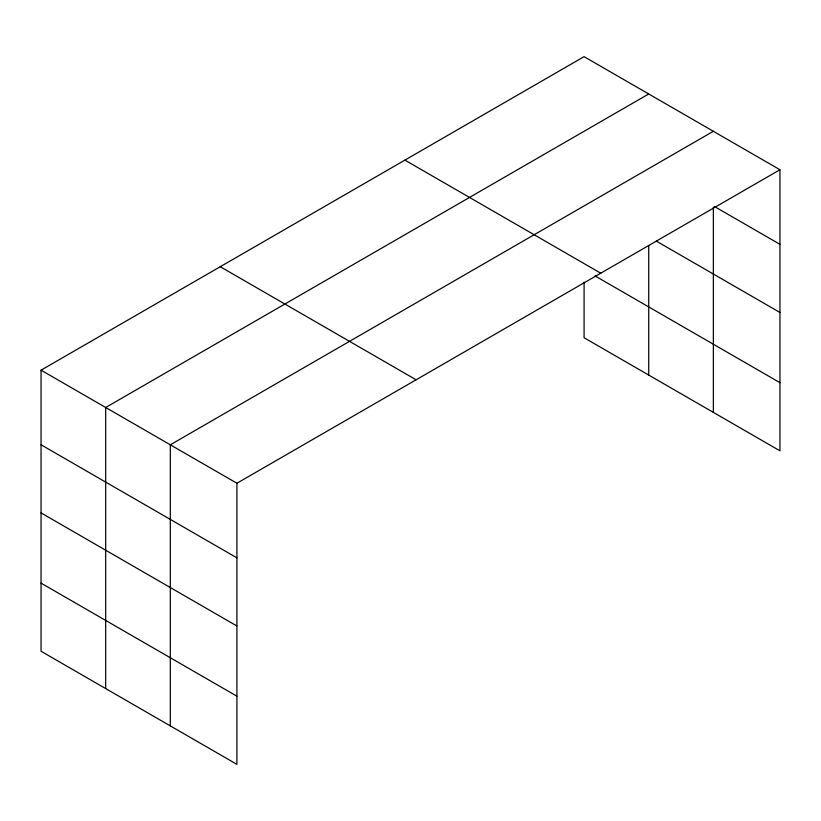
<?xml version="1.0" encoding="UTF-8"?>
<svg xmlns="http://www.w3.org/2000/svg" width="821" height="821" viewBox="0 0 821 821"><rect width="100%" height="100%" fill="white"/><g stroke="black" fill="none" stroke-linecap="round" stroke-linejoin="round"><path stroke-width="1.23" d="M779.95 169.742L584.09 56.659L41.05 370.179L41.05 651.258L236.91 764.341L236.91 483.251L779.95 169.742L779.95 450.821L584.09 337.749L584.09 282.219M648.723 93.974L105.683 407.493L105.683 688.583M713.357 131.288L170.316 444.808L170.316 725.897M714.465 206.533L779.95 244.33M656.39 241.138L779.95 312.473M404.886 160.116L600.746 273.198M595.04 275.928L779.95 382.678M220.254 266.712L416.114 379.795M41.05 370.179L236.91 483.251M41.05 444.777L236.91 557.849M41.05 512.909L236.91 625.992M41.05 583.126L236.91 696.198M713.357 207.149L713.357 412.378M648.723 245.643L648.723 375.064"/></g></svg>
